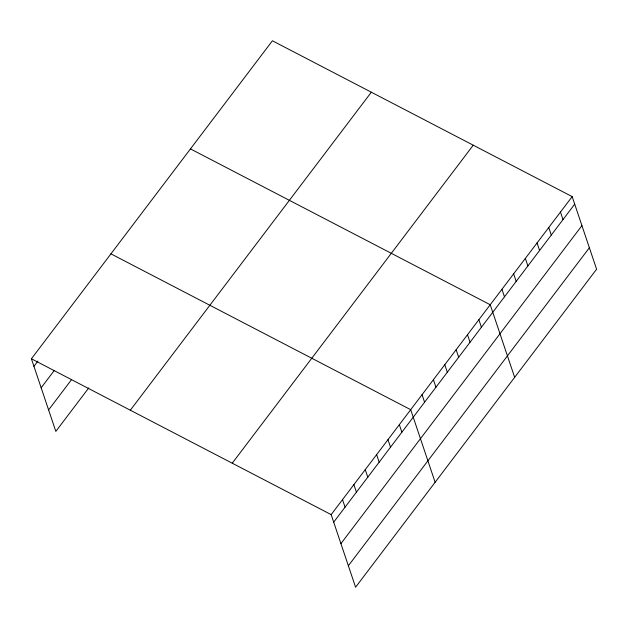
<?xml version="1.0" encoding="UTF-8"?>
<svg xmlns="http://www.w3.org/2000/svg" width="628" height="628" viewBox="0 0 628 628"><rect width="100%" height="100%" fill="white"/><g stroke="black" fill="none" stroke-linecap="round" stroke-linejoin="round"><path stroke-width="0.94" d="M31.4 358.784L272.411 40.781L572.171 196.619L596.6 269.216L355.589 587.219L331.16 514.622L31.4 358.784L55.829 431.381L88.776 387.9M33.936 366.32L37.908 361.069M41.158 387.79L54.228 370.544M48.607 409.911L71.325 379.924M130.326 410.21L371.329 92.214M232.242 463.197L473.245 145.194M331.16 514.622L572.171 196.619M333.696 522.158L574.706 204.155M340.925 543.628L581.928 225.625M348.367 565.75L589.378 247.746M190.465 148.907L490.225 304.745L514.654 377.334M110.936 253.845L410.696 409.684L435.125 482.273M560.466 212.068L563.002 219.596M548.762 227.517L551.29 235.045M537.05 242.958L539.585 250.494M525.346 258.406L527.881 265.934M513.641 273.855L516.177 281.383M501.937 289.296L504.472 296.832M478.866 319.738L481.401 327.267M467.507 334.724L470.042 342.26M456.14 349.718L458.675 357.246M444.781 364.711L447.317 372.239M433.422 379.704L435.95 387.233M422.055 394.69L424.591 402.226M399.337 424.677L401.865 432.205M387.971 439.671L390.506 447.199M376.612 454.656L379.147 462.192M365.245 469.65L367.78 477.178M353.886 484.643L356.421 492.171M342.527 499.637L345.062 507.165"/></g></svg>
